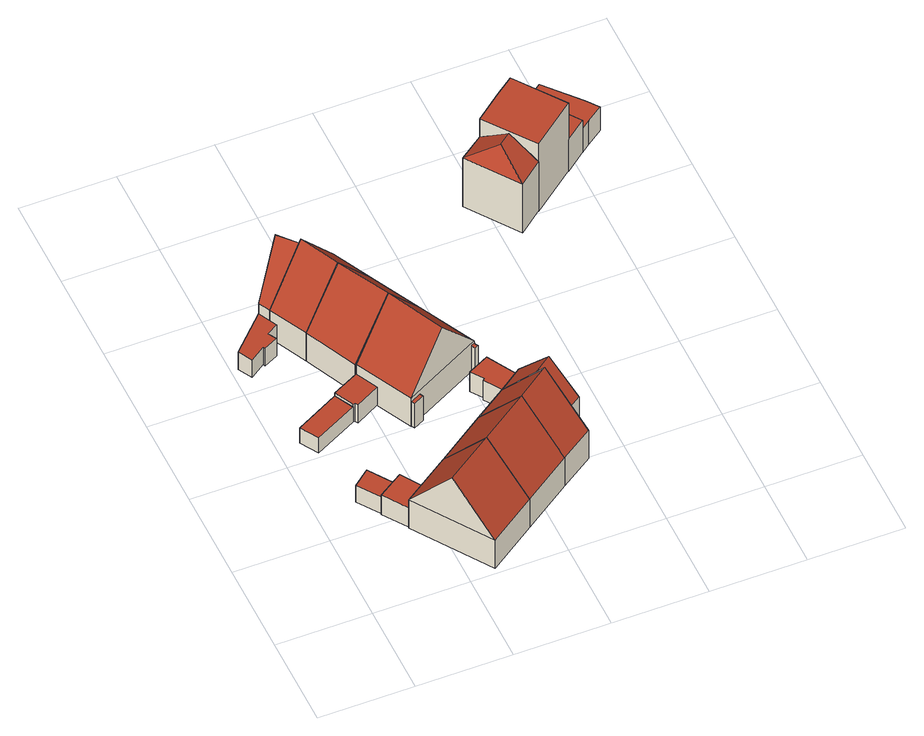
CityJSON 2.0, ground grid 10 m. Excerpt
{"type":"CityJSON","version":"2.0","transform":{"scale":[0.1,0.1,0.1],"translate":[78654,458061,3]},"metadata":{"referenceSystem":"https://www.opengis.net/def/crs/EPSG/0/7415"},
"CityObjects":{
"building1":{"type":"Building","children":["building1-1","building1-2","building1-3"]},
"building1-1":{"type":"BuildingPart","attributes":{"roofType":"1030","RelativeEavesHeight":3.93,"RelativeRidgeHeight":9.82,"AbsoluteEavesHeight":7.64,"AbsoluteRidgeHeight":13.53},"parents":["building1"],"geometry":[{"type":"Solid","lod":"2","boundaries":[[[[0,1,2,3]],[[1,4,5,2]],[[4,6,7,5]],[[6,0,3,7]],[[4,1,8]],[[0,6,9]],[[1,0,9,8]],[[6,4,8,9]],[[3,2,5,7]]]],"semantics":{"surfaces":[{"type":"WallSurface"},{"type":"RoofSurface","Direction":145.53,"Slope":39.07},{"type":"RoofSurface","Direction":325.68,"Slope":39.07},{"type":"GroundSurface"}],"values":[[0,0,0,0,0,0,1,2,3]]}}]},
"building1-2":{"type":"BuildingPart","attributes":{"roofType":"1000","RelativeEavesHeight":2.27,"RelativeRidgeHeight":2.27,"AbsoluteEavesHeight":6.17,"AbsoluteRidgeHeight":6.17},"parents":["building1"],"geometry":[{"type":"Solid","lod":"2","boundaries":[[[[10,11,12,13]],[[11,14,15,12]],[[14,16,17,15]],[[16,10,13,17]],[[16,14,11,10]],[[13,12,15,17]]]],"semantics":{"surfaces":[{"type":"WallSurface"},{"type":"RoofSurface","Direction":0,"Slope":90},{"type":"GroundSurface"}],"values":[[0,0,0,0,1,2]]}}]},
"building1-3":{"type":"BuildingPart","attributes":{"roofType":"1010","RelativeEavesHeight":2.66,"RelativeRidgeHeight":2.66,"AbsoluteEavesHeight":6.49,"AbsoluteRidgeHeight":6.49},"parents":["building1"],"geometry":[{"type":"Solid","lod":"2","boundaries":[[[[18,19,20,21]],[[19,22,23,20]],[[22,24,25,23]],[[24,18,21,25]],[[24,22,19,18]],[[21,20,23,25]]]],"semantics":{"surfaces":[{"type":"WallSurface"},{"type":"RoofSurface","Direction":0,"Slope":90},{"type":"GroundSurface"}],"values":[[0,0,0,0,1,2]]}}]},
"building2":{"type":"Building","children":["building2-1","building2-2","building2-3"]},
"building2-1":{"type":"BuildingPart","attributes":{"roofType":"1030","RelativeEavesHeight":3.92,"RelativeRidgeHeight":9.35,"AbsoluteEavesHeight":7.64,"AbsoluteRidgeHeight":13.06},"parents":["building2"],"geometry":[{"type":"Solid","lod":"2","boundaries":[[[[26,27,28,29]],[[27,30,31,28]],[[30,32,33,31]],[[32,26,29,33]],[[30,27,34]],[[26,32,35]],[[27,26,35,34]],[[32,30,34,35]],[[29,28,31,33]]]],"semantics":{"surfaces":[{"type":"WallSurface"},{"type":"RoofSurface","Direction":235.65,"Slope":37.81},{"type":"RoofSurface","Direction":48.06,"Slope":37.22},{"type":"GroundSurface"}],"values":[[0,0,0,0,0,0,1,2,3]]}}]},
"building2-2":{"type":"BuildingPart","attributes":{"roofType":"1030","RelativeEavesHeight":3.93,"RelativeRidgeHeight":9.86,"AbsoluteEavesHeight":7.64,"AbsoluteRidgeHeight":13.56},"parents":["building2"],"geometry":[{"type":"Solid","lod":"2","boundaries":[[[[36,26,29,37]],[[26,38,39,29]],[[38,40,41,39]],[[40,36,37,41]],[[38,26,42]],[[36,40,43]],[[26,36,43,42]],[[40,38,42,43]],[[37,29,39,41]]]],"semantics":{"surfaces":[{"type":"WallSurface"},{"type":"RoofSurface","Direction":243.8,"Slope":38.09},{"type":"RoofSurface","Direction":63.57,"Slope":38.09},{"type":"GroundSurface"}],"values":[[0,0,0,0,0,0,1,2,3]]}}]},
"building2-3":{"type":"BuildingPart","attributes":{"roofType":"1000","RelativeEavesHeight":2.38,"RelativeRidgeHeight":2.38,"AbsoluteEavesHeight":6.19,"AbsoluteRidgeHeight":6.19},"parents":["building2"],"geometry":[{"type":"Solid","lod":"2","boundaries":[[[[44,45,46,47]],[[45,48,49,46]],[[48,50,51,49]],[[50,52,53,51]],[[52,54,55,53]],[[54,56,57,55]],[[56,58,59,57]],[[58,44,47,59]],[[58,56,54,52,50,48,45,44]],[[47,46,49,51,53,55,57,59]]]],"semantics":{"surfaces":[{"type":"WallSurface"},{"type":"RoofSurface","Direction":0,"Slope":90},{"type":"GroundSurface"}],"values":[[0,0,0,0,0,0,0,0,1,2]]}}]},
"building3":{"type":"Building","children":["building3-1","building3-2","building3-3","building3-4","building3-5"]},
"building3-1":{"type":"BuildingPart","attributes":{"roofType":"1030","RelativeEavesHeight":3.94,"RelativeRidgeHeight":9.87,"AbsoluteEavesHeight":7.64,"AbsoluteRidgeHeight":13.56},"parents":["building3"],"geometry":[{"type":"Solid","lod":"2","boundaries":[[[[60,61,62,63]],[[61,64,65,62]],[[64,66,67,65]],[[66,60,63,67]],[[64,61,68]],[[60,66,69]],[[61,60,69,68]],[[66,64,68,69]],[[63,62,65,67]]]],"semantics":{"surfaces":[{"type":"WallSurface"},{"type":"RoofSurface","Direction":243.61,"Slope":37.99},{"type":"RoofSurface","Direction":63.51,"Slope":37.99},{"type":"GroundSurface"}],"values":[[0,0,0,0,0,0,1,2,3]]}}]},
"building3-2":{"type":"BuildingPart","attributes":{"roofType":"1000","RelativeEavesHeight":3.71,"RelativeRidgeHeight":3.71,"AbsoluteEavesHeight":7.42,"AbsoluteRidgeHeight":7.42},"parents":["building3"],"geometry":[{"type":"Solid","lod":"2","boundaries":[[[[70,71,72,73]],[[71,74,75,72]],[[74,76,77,75]],[[76,78,67,77]],[[78,70,73,67]],[[78,76,74,71,70]],[[73,72,75,77,67]]]],"semantics":{"surfaces":[{"type":"WallSurface"},{"type":"RoofSurface","Direction":0,"Slope":90},{"type":"GroundSurface"}],"values":[[0,0,0,0,0,1,2]]}}]},
"building3-3":{"type":"BuildingPart","attributes":{"roofType":"1000","RelativeEavesHeight":2.04,"RelativeRidgeHeight":2.04,"AbsoluteEavesHeight":5.87,"AbsoluteRidgeHeight":5.87},"parents":["building3"],"geometry":[{"type":"Solid","lod":"2","boundaries":[[[[79,80,81,82]],[[80,83,84,81]],[[83,85,86,84]],[[85,79,82,86]],[[85,83,80,79]],[[82,81,84,86]]]],"semantics":{"surfaces":[{"type":"WallSurface"},{"type":"RoofSurface","Direction":0,"Slope":90},{"type":"GroundSurface"}],"values":[[0,0,0,0,1,2]]}}]},
"building3-4":{"type":"BuildingPart","attributes":{"roofType":"1000","RelativeEavesHeight":2.48,"RelativeRidgeHeight":2.48,"AbsoluteEavesHeight":6.27,"AbsoluteRidgeHeight":6.27},"parents":["building3"],"geometry":[{"type":"Solid","lod":"2","boundaries":[[[[87,88,89,90]],[[88,91,92,89]],[[91,93,94,92]],[[93,95,82,94]],[[95,96,86,82]],[[96,87,90,86]],[[96,95,93,91,88,87]],[[90,89,92,94,82,86]]]],"semantics":{"surfaces":[{"type":"WallSurface"},{"type":"RoofSurface","Direction":0,"Slope":90},{"type":"GroundSurface"}],"values":[[0,0,0,0,0,0,1,2]]}}]},
"building3-5":{"type":"BuildingPart","attributes":{"roofType":"1000","RelativeEavesHeight":3.4,"RelativeRidgeHeight":3.4,"AbsoluteEavesHeight":7.21,"AbsoluteRidgeHeight":7.21},"parents":["building3"],"geometry":[{"type":"Solid","lod":"2","boundaries":[[[[97,98,99,100]],[[98,101,102,99]],[[101,103,104,102]],[[103,97,100,104]],[[103,101,98,97]],[[100,99,102,104]]]],"semantics":{"surfaces":[{"type":"WallSurface"},{"type":"RoofSurface","Direction":0,"Slope":90},{"type":"GroundSurface"}],"values":[[0,0,0,0,1,2]]}}]},
"building4":{"type":"Building","attributes":{"roofType":"1030","RelativeEavesHeight":3.94,"RelativeRidgeHeight":9.82,"AbsoluteEavesHeight":7.64,"AbsoluteRidgeHeight":13.53},"geometry":[{"type":"Solid","lod":"2","boundaries":[[[[105,0,3,106]],[[0,6,7,3]],[[6,107,108,7]],[[107,105,106,108]],[[6,0,9]],[[105,107,109]],[[0,105,109,9]],[[107,6,9,109]],[[106,3,7,108]]]],"semantics":{"surfaces":[{"type":"WallSurface"},{"type":"RoofSurface","Direction":145.51,"Slope":39.05},{"type":"RoofSurface","Direction":325.45,"Slope":39.05},{"type":"GroundSurface"}],"values":[[0,0,0,0,0,0,1,2,3]]}}]},
"building5":{"type":"Building","attributes":{"roofType":"1030","RelativeEavesHeight":3.94,"RelativeRidgeHeight":9.87,"AbsoluteEavesHeight":7.64,"AbsoluteRidgeHeight":13.56},"geometry":[{"type":"Solid","lod":"2","boundaries":[[[[110,36,37,111]],[[36,40,41,37]],[[40,64,65,41]],[[64,110,111,65]],[[40,36,43]],[[110,64,68]],[[36,110,68,43]],[[64,40,43,68]],[[111,37,41,65]]]],"semantics":{"surfaces":[{"type":"WallSurface"},{"type":"RoofSurface","Direction":243.57,"Slope":38.4},{"type":"RoofSurface","Direction":63.31,"Slope":38.05},{"type":"GroundSurface"}],"values":[[0,0,0,0,0,0,1,2,3]]}}]},
"building6":{"type":"Building","children":["building6-1","building6-2","building6-3"]},
"building6-1":{"type":"BuildingPart","attributes":{"roofType":"1000","RelativeEavesHeight":2.64,"RelativeRidgeHeight":2.64,"AbsoluteEavesHeight":6.37,"AbsoluteRidgeHeight":6.37},"parents":["building6"],"geometry":[{"type":"Solid","lod":"2","boundaries":[[[[112,113,114,115]],[[113,116,117,114]],[[116,118,119,117]],[[118,120,121,119]],[[120,122,123,121]],[[122,124,125,123]],[[124,126,127,125]],[[126,112,115,127]],[[126,124,122,120,118,116,113,112]],[[115,114,117,119,121,123,125,127]]]],"semantics":{"surfaces":[{"type":"WallSurface"},{"type":"RoofSurface","Direction":0,"Slope":90},{"type":"GroundSurface"}],"values":[[0,0,0,0,0,0,0,0,1,2]]}}]},
"building6-2":{"type":"BuildingPart","attributes":{"roofType":"1030","RelativeEavesHeight":3.94,"RelativeRidgeHeight":9.83,"AbsoluteEavesHeight":7.64,"AbsoluteRidgeHeight":13.53},"parents":["building6"],"geometry":[{"type":"Solid","lod":"2","boundaries":[[[[128,105,106,129]],[[105,107,108,106]],[[107,130,131,108]],[[130,128,129,131]],[[107,105,109]],[[128,130,132]],[[105,128,132,109]],[[130,107,109,132]],[[129,106,108,131]]]],"semantics":{"surfaces":[{"type":"WallSurface"},{"type":"RoofSurface","Direction":145.52,"Slope":39.09},{"type":"RoofSurface","Direction":325.42,"Slope":39.09},{"type":"GroundSurface"}],"values":[[0,0,0,0,0,0,1,2,3]]}}]},
"building6-3":{"type":"BuildingPart","attributes":{"roofType":"1030","RelativeEavesHeight":3.89,"RelativeRidgeHeight":7.58,"AbsoluteEavesHeight":7.64,"AbsoluteRidgeHeight":11.33},"parents":["building6"],"geometry":[{"type":"Solid","lod":"2","boundaries":[[[[133,134,135,136]],[[134,130,137,135]],[[130,138,139,137]],[[138,133,136,139]],[[130,134,140]],[[133,138,141]],[[134,133,141,140]],[[138,130,140,141]],[[136,135,137,139]]]],"semantics":{"surfaces":[{"type":"WallSurface"},{"type":"RoofSurface","Direction":145.66,"Slope":41.76},{"type":"RoofSurface","Direction":325.47,"Slope":41.76},{"type":"GroundSurface"}],"values":[[0,0,0,0,0,0,1,2,3]]}}]},
"building7":{"type":"Building","children":["building7-1","building7-2","building7-3","building7-4"]},
"building7-1":{"type":"BuildingPart","attributes":{"roofType":"1130","RelativeEavesHeight":6.74,"RelativeRidgeHeight":8.94,"AbsoluteEavesHeight":10.46,"AbsoluteRidgeHeight":12.65},"parents":["building7"],"geometry":[{"type":"Solid","lod":"2","boundaries":[[[[142,143,144,145]],[[143,146,147,144]],[[146,148,149,147]],[[148,142,145,149]],[[146,143,150]],[[142,148,151]],[[143,142,151,150]],[[148,146,150,151]],[[145,144,147,149]]]],"semantics":{"surfaces":[{"type":"WallSurface"},{"type":"RoofSurface","Direction":234.4,"Slope":35.98},{"type":"RoofSurface","Direction":142.5,"Slope":55.71},{"type":"RoofSurface","Direction":323.41,"Slope":55.71},{"type":"GroundSurface"}],"values":[[0,0,0,0,1,0,2,3,4]]}}]},
"building7-2":{"type":"BuildingPart","attributes":{"roofType":"1000","RelativeEavesHeight":4.38,"RelativeRidgeHeight":4.38,"AbsoluteEavesHeight":7.86,"AbsoluteRidgeHeight":7.86},"parents":["building7"],"geometry":[{"type":"Solid","lod":"2","boundaries":[[[[152,153,154,155]],[[153,156,157,154]],[[156,158,159,157]],[[158,160,161,159]],[[160,152,155,161]],[[160,158,156,153,152]],[[155,154,157,159,161]]]],"semantics":{"surfaces":[{"type":"WallSurface"},{"type":"RoofSurface","Direction":0,"Slope":90},{"type":"GroundSurface"}],"values":[[0,0,0,0,0,1,2]]}}]},
"building7-3":{"type":"BuildingPart","attributes":{"roofType":"1000","RelativeEavesHeight":3.29,"RelativeRidgeHeight":3.29,"AbsoluteEavesHeight":6.69,"AbsoluteRidgeHeight":6.69},"parents":["building7"],"geometry":[{"type":"Solid","lod":"2","boundaries":[[[[162,163,164,165]],[[163,166,167,164]],[[166,168,169,167]],[[168,170,171,169]],[[170,172,173,171]],[[172,162,165,173]],[[172,170,168,166,163,162]],[[165,164,167,169,171,173]]]],"semantics":{"surfaces":[{"type":"WallSurface"},{"type":"RoofSurface","Direction":0,"Slope":90},{"type":"GroundSurface"}],"values":[[0,0,0,0,0,0,1,2]]}}]},
"building7-4":{"type":"BuildingPart","attributes":{"roofType":"1000","RelativeEavesHeight":9.4,"RelativeRidgeHeight":9.4,"AbsoluteEavesHeight":12.96,"AbsoluteRidgeHeight":12.96},"parents":["building7"],"geometry":[{"type":"Solid","lod":"2","boundaries":[[[[174,175,176,177]],[[175,178,179,176]],[[178,180,181,179]],[[180,182,183,181]],[[182,174,177,183]],[[182,180,178,175,174]],[[177,176,179,181,183]]]],"semantics":{"surfaces":[{"type":"WallSurface"},{"type":"RoofSurface","Direction":0,"Slope":90},{"type":"GroundSurface"}],"values":[[0,0,0,0,0,1,2]]}}]}
},
"vertices":[
[177,38,46],[127,4,46],[127,4,7],[177,38,7],[73,83,46],[73,83,7],[123,117,46],[123,117,7],[100,43,105],[150,77,105],
[56,108,32],[40,131,32],[40,131,9],[56,108,9],[57,145,32],[57,145,9],[74,120,32],[74,120,9],
[73,83,35],[56,108,35],[56,108,8],[73,83,8],[82,125,35],[82,125,8],[98,100,35],[98,100,8],
[49,354,46],[43,366,46],[43,366,7],[49,354,7],[101,422,46],[101,422,7],[128,394,46],[128,394,7],[72,394,101],[89,374,101],
[69,314,46],[69,314,7],[132,395,46],[132,395,7],[152,355,46],[152,355,7],[90,375,106],[110,334,106],
[43,366,32],[53,346,32],[53,346,8],[43,366,8],[41,339,32],[41,339,8],[46,330,32],[46,330,8],[31,323,32],[31,323,8],[30,325,32],[30,325,8],[14,314,32],[14,314,8],[6,329,32],[6,329,8],
[126,199,46],[96,259,46],[96,259,7],[126,199,7],[179,301,46],[179,301,7],[209,242,46],[209,242,7],[138,280,106],[167,220,106],
[209,240,44],[211,237,44],[211,237,7],[209,240,7],[207,235,44],[207,235,7],[205,240,44],[205,240,7],[209,242,44],
[78,225,29],[33,202,29],[33,202,8],[78,225,8],[22,221,29],[22,221,8],[68,245,29],[68,245,8],
[96,259,33],[108,236,33],[108,236,8],[96,259,8],[82,222,33],[82,222,8],[80,225,33],[80,225,8],[78,225,33],[68,245,33],
[126,199,42],[137,205,42],[137,205,8],[126,199,8],[139,201,42],[139,201,8],[128,195,42],[128,195,8],
[228,73,46],[228,73,7],[174,152,46],[174,152,7],[201,112,105],
[95,259,46],[95,259,7],
[233,193,34],[216,181,34],[216,181,7],[233,193,7],[201,203,34],[201,203,7],[203,205,34],[203,205,7],[194,218,34],[194,218,7],[216,229,34],[216,229,7],[241,185,34],[241,185,7],[239,184,34],[239,184,7],
[262,96,46],[262,96,7],[208,175,46],[208,175,7],[235,136,105],
[271,138,46],[245,121,46],[245,121,8],[271,138,8],[208,175,8],[233,193,46],[233,193,8],[227,148,83],[252,166,83],
[344,401,75],[319,381,75],[319,381,7],[344,401,7],[281,434,75],[281,434,7],[306,452,75],[306,452,7],[312,417,97],[325,427,97],
[412,454,49],[390,437,49],[390,437,5],[412,454,5],[353,488,49],[353,488,5],[372,503,49],[372,503,5],[375,505,49],[375,505,5],
[397,522,37],[428,486,37],[428,486,4],[397,522,4],[438,473,37],[438,473,4],[421,461,37],[421,461,4],[412,454,37],[412,454,4],[375,505,37],[375,505,4],
[390,437,100],[344,401,100],[344,401,6],[390,437,6],[306,452,100],[306,452,6],[334,474,100],[334,474,6],[353,488,100],[353,488,6]
]}
